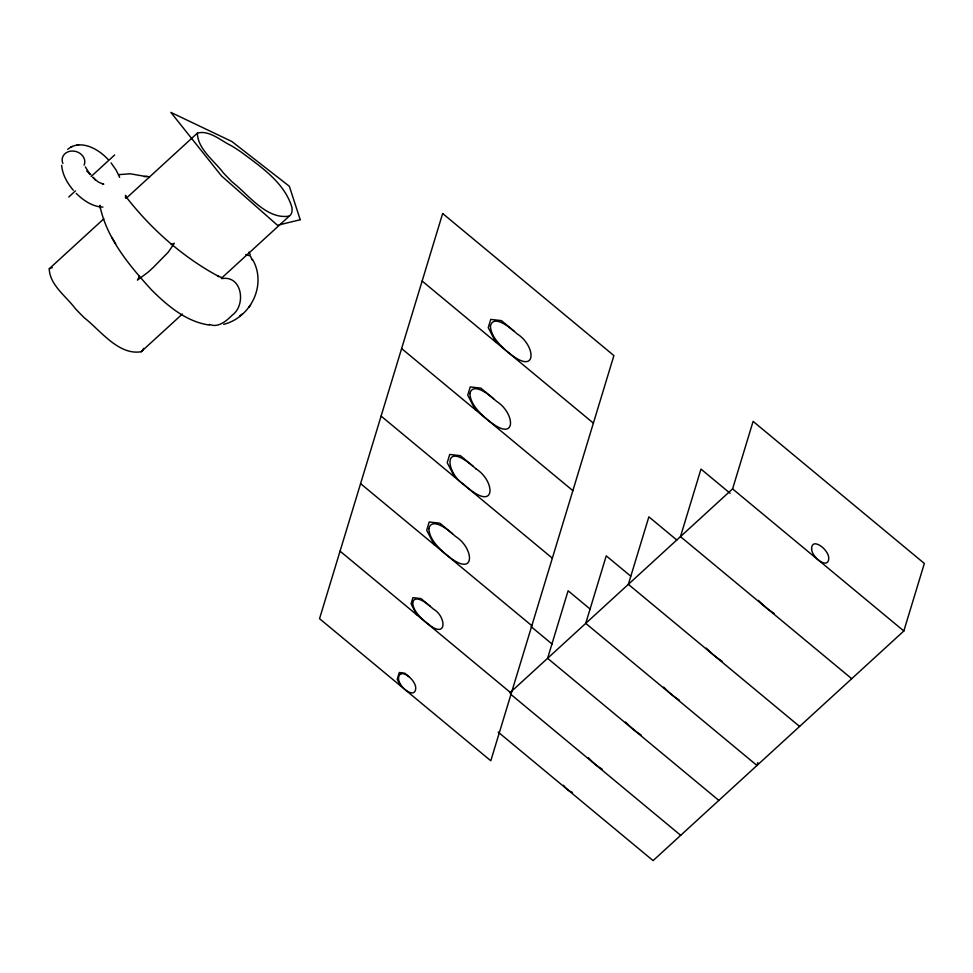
<?xml version="1.0" encoding="UTF-8"?>
<svg xmlns="http://www.w3.org/2000/svg" width="973" height="973" viewBox="0 0 973 973"><rect width="100%" height="100%" fill="white"/><g stroke="black" fill="none" stroke-linecap="round" stroke-linejoin="round"><path stroke-width="1.46" d="M252.189 260.083L250.487 256.081L245.743 254.452M125.468 197.738L125.566 195.293L126.429 197.58L125.979 196.728C150.973 228.935 182.9 257.298 218.986 276.563L217.611 275.967L221.333 277.354M509.816 692.898L732.584 488.896L753.102 421.37L924.35 563.464L903.832 630.99L653.078 860.619L498.14 732.061M757.845 762.601L756.97 765.471L585.734 623.377L606.24 555.851L630.711 576.15M103.819 218.803L49.258 268.767C49.587 284.785 66.213 296.4 75.262 308.538A165.337 79.713 47.5 0 0 84.347 317.843C100.426 330.37 118.487 355.51 141.158 351.74L182.365 314.011M197.373 133.131C197.701 149.149 214.328 160.764 223.376 172.902A165.337 79.713 47.5 0 0 232.462 182.206C248.541 194.734 266.602 219.874 289.273 216.103A24.751 11.931 47.5 0 0 291.924 207.383C284.566 182.644 261.153 167.088 241.535 152.323A165.337 79.713 47.5 0 0 231.598 145.841C221.126 141 209.39 129.737 197.373 133.131L126.101 198.407M223.705 324.35C250.973 317.49 267.186 284.505 252.494 259.365M139.48 275.955L137.448 280.127L148.042 272.221A66.334 7.614 -46.1 0 0 153.381 267.332L168.256 252.177L174.301 243.286L171.187 244.564M248.966 307.152L249.623 306.3M249.952 305.875L250.608 305.036M68.755 197.008L75.468 190.854M91.146 176.49L114.668 154.95M221.345 278.314L289.273 216.103M49.258 268.767L52.311 267.611M239.528 316.298L240.793 315.24M241.195 314.899L242.472 313.841M67.696 149.331C80.723 138.725 98.711 149.112 108.185 159.584M70.688 147.203L72.343 146.388M401.107 673.73L400.146 674.289A16.833 8.112 47.5 0 0 398.614 679.409L398.906 681.003A11.165 5.388 47.5 0 0 413.148 692.825L414.328 692.083A16.809 8.1 47.5 0 0 415.605 686.768L415.362 685.551A11.092 5.352 47.5 0 0 401.095 673.705M144.113 176.624L147.142 176.295L149.562 177.439M102.627 184.298L103.77 184.14L102.846 184.25M221.698 278.631C242.107 274.885 246.449 305.096 232.17 315.191A66.334 53.077 -89.7 0 1 226.831 320.068C222.172 324.033 215.495 327.171 209.475 324.386M118.633 174.654L130.248 173.778L146.704 176.66M76.77 145.111L78.631 144.892M103.369 184.189L98.407 182.085L92.557 177.305M102.919 207.103C92.544 206.775 83.41 200.462 76.259 193.432M209.39 325.055C186.329 321.82 167.563 305.826 151.606 289.978C129.604 265.86 106.896 238.932 99.988 206.191M602.299 769.302L598.431 766.773A39.808 19.192 47.5 0 1 592.387 761.81M774.253 613.537L769.071 609.925A55.266 26.648 47.5 0 1 763.221 605.06L758.368 600.365M722.136 661.263L716.955 657.651A55.266 26.648 47.5 0 1 711.093 652.786L706.252 648.091M679.507 700.292L674.338 696.68A55.266 26.648 47.5 0 1 668.475 691.815L663.635 687.12M641.365 735.223L636.196 731.611A55.266 26.648 47.5 0 1 630.334 726.746L625.493 722.051M86.755 171.053L90.866 174.654M732.584 488.896L903.832 630.99M730.103 493.262L700.986 469.095L680.468 536.622L851.716 678.716M514.109 331.161L501.423 320.628L490.757 319.387L488.251 327.633L495.816 342.18M422.136 281.039L593.384 423.133M676.819 540.027L648.869 516.821L628.351 584.347L799.599 726.442M493.603 398.687L480.905 388.154L470.239 386.926L467.733 395.16L475.298 409.706M401.618 348.565L572.866 490.66M473.085 466.213L460.387 455.68L449.721 454.452L447.215 462.686L454.78 477.232M381.1 416.091L552.348 558.186M590.234 609.147L568.11 590.781L547.592 658.307L718.84 800.402M452.567 533.739L439.869 523.206L429.202 521.978L426.697 530.224L434.262 544.758M360.582 483.63L531.83 625.712M531.136 626.673L552.105 644.077M430.467 606.483L420.944 598.577L412.941 597.653L411.068 603.832L416.736 614.741M340.064 551.156L511.311 693.25M510.618 694.199L680.699 835.333M409.11 676.77L404.865 673.243L399.295 672.477L397.203 679.373L400.925 686.208M476.113 468.937C494.564 480.455 496.692 510.509 469.704 489.395A55.266 26.648 47.5 0 1 463.853 484.53C446.133 473.109 442.606 441.742 469.947 463.829A66.334 31.987 47.5 0 1 476.113 468.937M592.387 761.81L588.324 757.699M73.279 190.209C67.344 183.155 62.369 174.666 61.676 165.301M111.08 162.868L116.176 170.178L119.667 177.39M93.359 177.414L95.549 180.358M90.063 174.544L85.356 166.894M111.98 237.594L115.702 243.931M248.918 252.104L250.231 254.573M99.854 205.315L100.28 208.052L99.951 205.911M811.591 549.21L811.944 551.217A11.165 5.388 47.5 0 0 826.186 563.039L827.159 562.491A16.833 8.112 47.5 0 0 828.68 557.371L828.4 555.765A11.092 5.352 47.5 0 0 814.133 543.919L813.404 544.333A16.809 8.1 47.5 0 0 811.628 549.234M572.501 792.423A11.165 5.388 47.5 0 1 563.501 785.247M62.868 163.403A11.457 9.657 16.9 0 1 73.462 151.07A11.457 9.657 16.9 0 1 84.092 165.142M143.603 348.31A24.751 11.931 47.5 0 1 141.158 351.74M412.674 602.64C413.039 609.609 418.195 615.179 423 619.728A39.808 19.192 47.5 0 0 429.044 624.69C447.519 639.237 446.193 616.128 433.301 609.025A48.407 23.34 47.5 0 0 427.536 604.245C424.07 601.241 414.291 594.99 412.674 602.64M428.85 528.631C429.373 538.251 436.622 545.853 443.335 552.056A55.266 26.648 47.5 0 0 449.185 556.921C476.174 578.035 474.046 547.981 455.595 536.464A66.334 31.987 47.5 0 0 449.429 531.355C444.673 527.257 431.282 518.123 428.85 528.631M469.886 393.579C470.409 403.187 477.658 410.801 484.359 417.003A55.266 26.648 47.5 0 0 490.222 421.856C517.21 442.983 515.082 412.929 496.631 401.411A66.334 31.987 47.5 0 0 490.465 396.291C485.709 392.192 472.319 383.058 469.886 393.579M490.404 326.04C490.927 335.661 498.176 343.274 504.878 349.477A55.266 26.648 47.5 0 0 510.74 354.33C537.728 375.456 535.6 345.403 517.149 333.885A66.334 31.987 47.5 0 0 510.983 328.765C506.228 324.666 492.837 315.532 490.404 326.04M442.654 213.513L319.545 618.682L490.793 760.777L613.902 355.595L442.654 213.513M300.219 219.728L277.5 225.286L221.455 175.882L170.859 112.382L231.89 141.523L289.346 186.281L300.219 219.728"/></g></svg>
